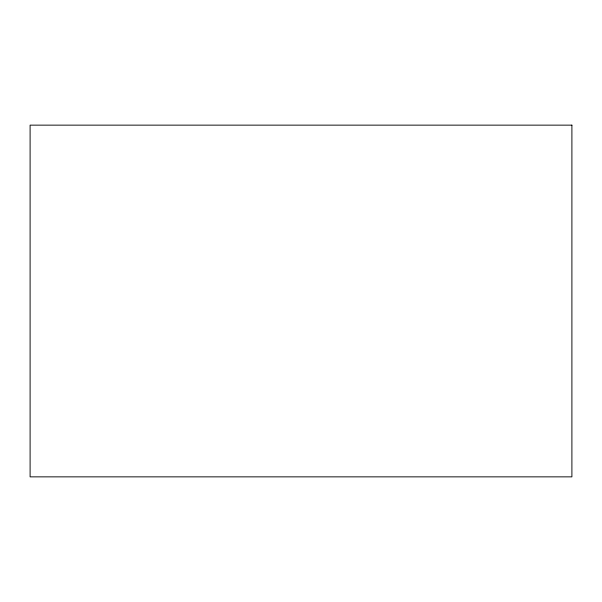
<?xml version="1.0" encoding="UTF-8"?>
<svg xmlns="http://www.w3.org/2000/svg" width="602" height="602" viewBox="0 0 602 602"><rect width="100%" height="100%" fill="white"/><g stroke="black" fill="none" stroke-linecap="round" stroke-linejoin="round"><path stroke-width="0.9" d="M571.9 125.141L30.1 125.141L30.1 476.859L571.9 476.859L571.9 125.141"/></g></svg>
